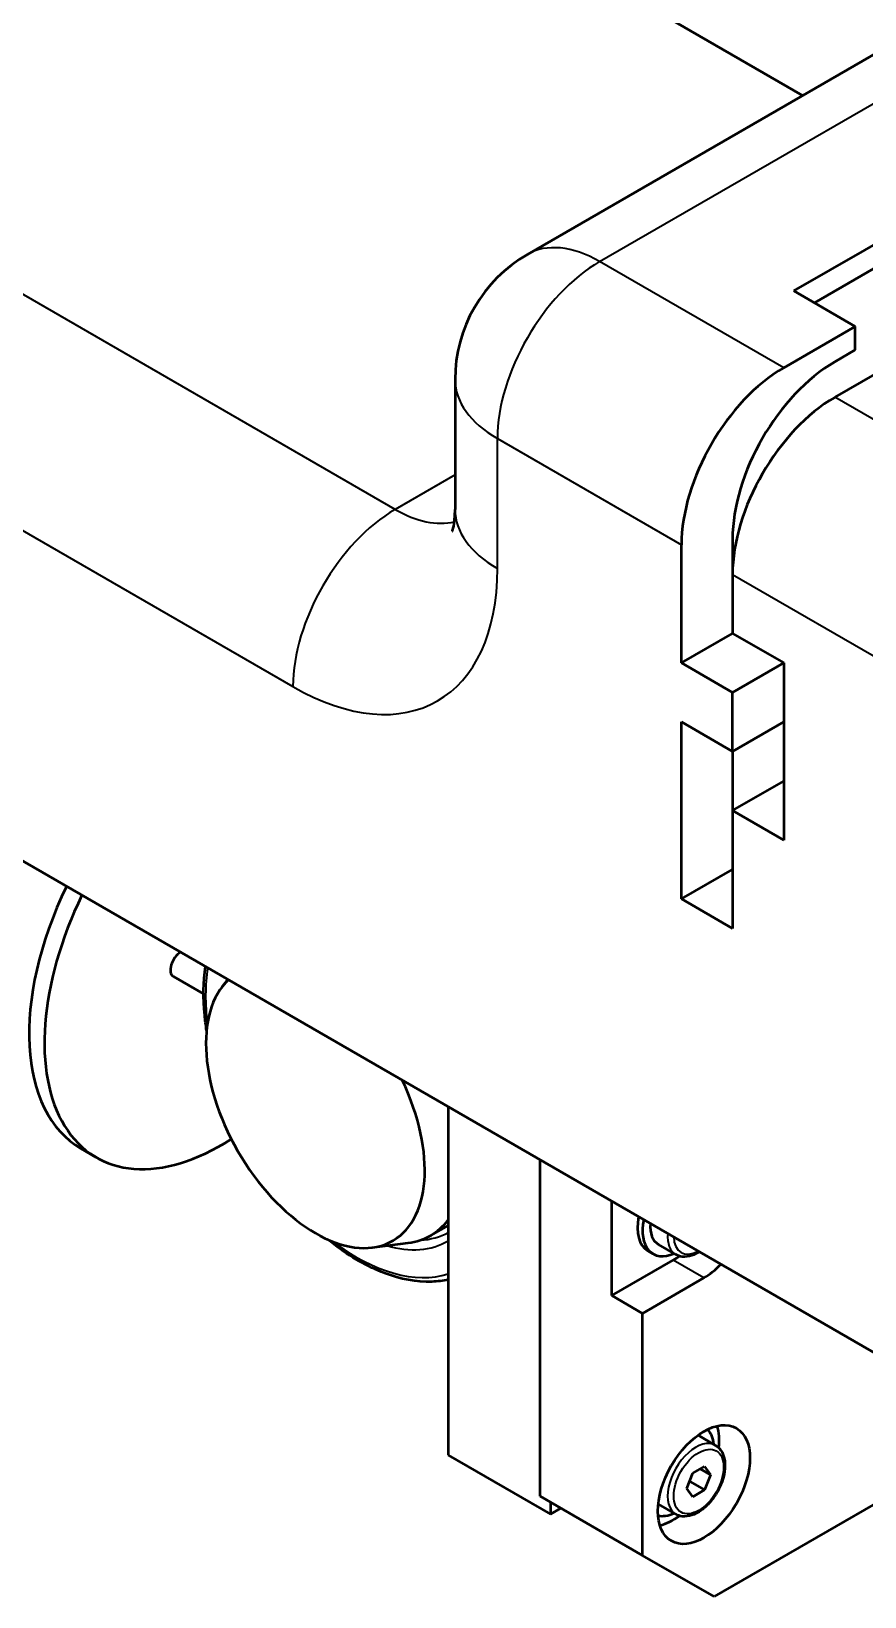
# Model space of a CAD drawing. Header units: millimetres. Extents: x -1259 to 2100, y -2965 to 1485.
# Drawn here: x 1692.5 to 1750.2, y 388.6 to 496.9 of the extents above; entities that cross this region are included whole.
import ezdxf

# ---------------------------------------------------------------- set-up
doc = ezdxf.new("R2010")
doc.units = ezdxf.units.MM
doc.header["$LTSCALE"] = 5
doc.layers.add('Visible (ISO)', color=7, linetype='Continuous', lineweight=50)
doc.layers.add('Visible Narrow (ISO)', color=7, linetype='Continuous', lineweight=35)

msp = doc.modelspace()

# ---------------------------------------------------------------- linework, layer by layer
at = {"layer": 'Visible (ISO)'}
for p, q in [((1745.86, 492.46), (1601, 576.09)), ((1685.15, 527.51), (1745.86, 492.46)), ((1765.71, 503.92), (1726.82, 481.46)), ((1745.25, 478.93), (1754.45, 484.23)), ((1754.45, 482.6), (1746.67, 478.11)), ((1749.5, 476.48), (1745.25, 478.93)), ((1744.55, 473.62), (1749.5, 476.48)), ((1749.5, 474.85), (1749.5, 476.48)), ((1749.5, 474.85), (1748.08, 474.03)), ((1753.03, 474.44), (1748.08, 471.58)), ((1721.82, 472.8), (1721.82, 463.82)), ((1639.19, 469.95), (1763.64, 398.09)), ((1737.48, 453.21), (1737.48, 461.37)), ((1741.01, 461.78), (1741.01, 459.33)), ((1741.01, 459.33), (1741.01, 455.25)), ((1737.48, 453.21), (1741.01, 455.25)), ((1741.01, 455.25), (1744.55, 453.21)), ((1741.01, 451.17), (1737.48, 453.21)), ((1741.01, 451.17), (1744.55, 453.21)), ((1744.55, 453.21), (1744.55, 440.96)), ((1741.01, 447.08), (1741.01, 451.17)), ((1737.48, 436.88), (1737.48, 449.13)), ((1737.48, 449.13), (1741.01, 447.08)), ((1741.01, 447.08), (1744.55, 449.13)), ((1741.01, 447.08), (1741.01, 443)), ((1741.01, 443), (1744.55, 445.04)), ((1744.55, 440.96), (1741.01, 443)), ((1741.01, 443), (1741.01, 434.84)), ((1737.48, 436.88), (1741.01, 438.92)), ((1741.01, 434.84), (1737.48, 436.88)), ((1702.34, 431.51), (1704.43, 430.31)), ((1705.7, 430.79), (1706.1, 431.32)), ((1721.35, 422.51), (1721.35, 398.42)), ((1697.01, 419.01), (1695.95, 419.62)), ((1727.71, 395.57), (1727.71, 418.84)), ((1732.66, 409.45), (1732.66, 415.98)), ((1721.35, 414.31), (1720.13, 413.6)), ((1716.09, 412.78), (1718.58, 413.09)), ((1735.51, 412.34), (1735.16, 412.54)), ((1737.09, 412.29), (1735.88, 412.99)), ((1732.66, 409.45), (1736.91, 411.9)), ((1739.03, 410.67), (1734.78, 408.22)), ((1734.78, 408.22), (1732.66, 409.45)), ((1734.78, 391.48), (1734.78, 408.22)), ((1739.84, 399.09), (1738.63, 399.79)), ((1759.89, 400.26), (1739.73, 388.63)), ((1721.35, 398.42), (1728.42, 394.34)), ((1738.26, 397.17), (1739.08, 397.64)), ((1739.49, 397.06), (1738.78, 397.47)), ((1739.08, 397.64), (1739.49, 397.06)), ((1737.86, 396.12), (1738.26, 397.17)), ((1738.05, 396.6), (1739.08, 396.01)), ((1739.49, 397.06), (1739.08, 396.01)), ((1734.78, 391.48), (1727.71, 395.57)), ((1738.26, 395.54), (1737.86, 396.12)), ((1739.08, 396.01), (1738.26, 395.54)), ((1728.42, 395.16), (1728.42, 394.34)), ((1728.42, 394.34), (1729.13, 394.75)), ((1737.09, 394.33), (1735.88, 395.02)), ((1739.73, 388.63), (1734.78, 391.48))]:
    msp.add_line(p, q, dxfattribs=at)
msp.add_arc((1731.82, 472.8), 10, 120, 180, dxfattribs=at)
for centre, major_axis, start_param, end_param in [((1744.55, 465.46), (5, 8.66), 0.785398, 2.356194), ((1748.08, 465.86), (-5, -8.66), 3.926991, 5.497787), ((1748.08, 463.41), (-5, -8.66), 3.926991, 5.497787), ((1704.61, 434.63), (-8.66, -15), 4.83514, 6.283185), ((1705.67, 434.01), (-8.66, -15), 4.83514, 7.123573), ((1702.84, 432.38), (-0.5, -0.866), 3.926991, 6.283185), ((1712.16, 422.51), (5.35, -9.27), 3.274111, 7.721463), ((1714.28, 423.74), (5.85, -10.13), 6.045244, 6.522761), ((1736.91, 415.57), (-1.75, -3.03), 5.241859, 6.283185), ((1737.26, 415.37), (-1.75, -3.03), 5.241859, 6.950132), ((1737.26, 415.37), (-1.37, -2.38), 5.410569, 6.283185), ((1736.91, 415.57), (2.25, 3.9), 3.926991, 4.064492), ((1739.03, 414.35), (-2.25, -3.9), 0.785398, 1.167082), ((1737.26, 397.4), (1.38, 2.38), 0, 0.009643), ((1737.26, 397.4), (1.75, 3.03), 5.616239, 6.100341), ((1736.91, 397.61), (2.25, 3.9), 5.360286, 5.792303), ((1737.26, 397.4), (-1.75, -3.03), 0.182845, 0.666946), ((1737.26, 397.4), (-1.38, -2.38), 6.273543, 6.283185), ((1736.91, 397.61), (2.25, 3.9), 3.632475, 4.064492)]:
    msp.add_ellipse(centre, major_axis=major_axis, ratio=0.57735, start_param=start_param, end_param=end_param, dxfattribs=at)
msp.add_ellipse((1739.03, 396.38), major_axis=(2.25, 3.9), ratio=0.57735, dxfattribs=at)
for points, knots in [([(1721.63, 462.32), (1721.63, 462.32), (1721.64, 462.33), (1721.67, 462.43), (1721.72, 462.59), (1721.79, 463.09), (1721.82, 463.42), (1721.82, 463.82)], [5.9026968, 5.9026968, 5.9026968, 5.9026968, 5.969026, 5.969026, 6.1261057, 6.1261057, 6.2831853, 6.2831853, 6.2831853, 6.2831853]), ([(1704.64, 427.8), (1704.58, 428.15), (1704.54, 428.49), (1704.39, 430.02), (1704.4, 431.16), (1704.56, 432.21)], [2.9438801, 2.9438801, 2.9438801, 2.9438801, 3.0218545, 3.0218545, 3.2957794, 3.2957794, 3.2957794, 3.2957794]), ([(1721.35, 410.55), (1720.98, 410.47), (1720.6, 410.42), (1719.17, 410.38), (1718.06, 410.58), (1715.78, 411.44), (1714.6, 412.11), (1713.3, 413.1), (1713.14, 413.22), (1712.98, 413.35)], [0.9678875, 0.9678875, 0.9678875, 0.9678875, 1.0859992, 1.0859992, 1.3988348, 1.3988348, 1.7231453, 1.7231453, 1.7685089, 1.7685089, 1.7685089, 1.7685089]), ([(1738.72, 412.48), (1738.55, 412.37), (1738.37, 412.28), (1737.97, 412.15), (1737.75, 412.12), (1737.38, 412.16), (1737.22, 412.21), (1737.09, 412.29)], [3.0843504, 3.0843504, 3.0843504, 3.0843504, 3.3528831, 3.3528831, 3.6824828, 3.6824828, 3.9269908, 3.9269908, 3.9269908, 3.9269908]), ([(1739.84, 399.09), (1739.98, 399.01), (1740.11, 398.89), (1740.32, 398.59), (1740.39, 398.4), (1740.49, 397.98), (1740.5, 397.74), (1740.46, 397.22), (1740.41, 396.95), (1740.23, 396.41), (1740.11, 396.14), (1739.82, 395.63), (1739.65, 395.39), (1739.27, 394.95), (1739.07, 394.76), (1738.64, 394.45), (1738.42, 394.33), (1737.97, 394.19), (1737.75, 394.16), (1737.38, 394.2), (1737.22, 394.25), (1737.09, 394.33)], [0.785398, 0.785398, 0.785398, 0.785398, 1.051193, 1.051193, 1.340817, 1.340817, 1.668912, 1.668912, 2.007623, 2.007623, 2.343756, 2.343756, 2.678315, 2.678315, 3.014231, 3.014231, 3.352883, 3.352883, 3.682483, 3.682483, 3.926991, 3.926991, 3.926991, 3.926991])]:
    msp.add_open_spline(points, degree=3, knots=knots, dxfattribs=at)
at = {"layer": 'Visible Narrow (ISO)'}
for p, q in [((1717.68, 463.82), (1646.26, 505.06)), ((1731.82, 480.97), (1770.71, 503.42)), ((1639.19, 492.81), (1710.61, 451.58)), ((1744.55, 473.62), (1731.82, 480.97)), ((1770.71, 458.52), (1748.08, 471.58)), ((1724.75, 459.74), (1724.75, 468.72)), ((1724.75, 468.72), (1737.48, 461.37)), ((1721.82, 466.21), (1717.68, 463.82)), ((1741.01, 459.33), (1763.64, 446.27)), ((1739.03, 410.67), (1736.91, 411.9))]:
    msp.add_line(p, q, dxfattribs=at)
for centre, major_axis, start_param, end_param in [((1731.82, 472.8), (-5, 8.66), 5.497787, 6.283185), ((1731.82, 472.8), (-5, -8.66), 3.926991, 5.497787), ((1731.82, 472.8), (-10, 0), 0, 0.785398), ((1717.68, 455.66), (-5, -8.66), 3.926991, 5.497787), ((1717.68, 471.99), (5, -8.66), 5.497787, 6.11528), ((1731.82, 463.82), (-10, 0), 0, 0.785398), ((1710.61, 467.9), (10, -17.32), 5.497787, 7.068583), ((1714.98, 424.14), (-7.36, 12.75), 0.614792, 0.937977), ((1715.34, 424.35), (6.06, -10.5), 5.994896, 6.274629), ((1738.46, 414.67), (-1.37, -2.38), 5.410569, 6.283185), ((1714.98, 424.14), (7.36, -12.75), 5.345208, 6.15537), ((1714.98, 424.14), (6.31, -10.93), 5.737883, 6.291371), ((1738.67, 414.55), (-1.22, -2.12), 5.518409, 7.047961), ((1738.46, 396.71), (1.37, 2.38), 0, 3.141593)]:
    msp.add_ellipse(centre, major_axis=major_axis, ratio=0.57735, start_param=start_param, end_param=end_param, dxfattribs=at)
msp.add_ellipse((1738.67, 396.59), major_axis=(-1.22, -2.12), ratio=0.57735, dxfattribs=at)

doc.saveas('drawing.dxf')
